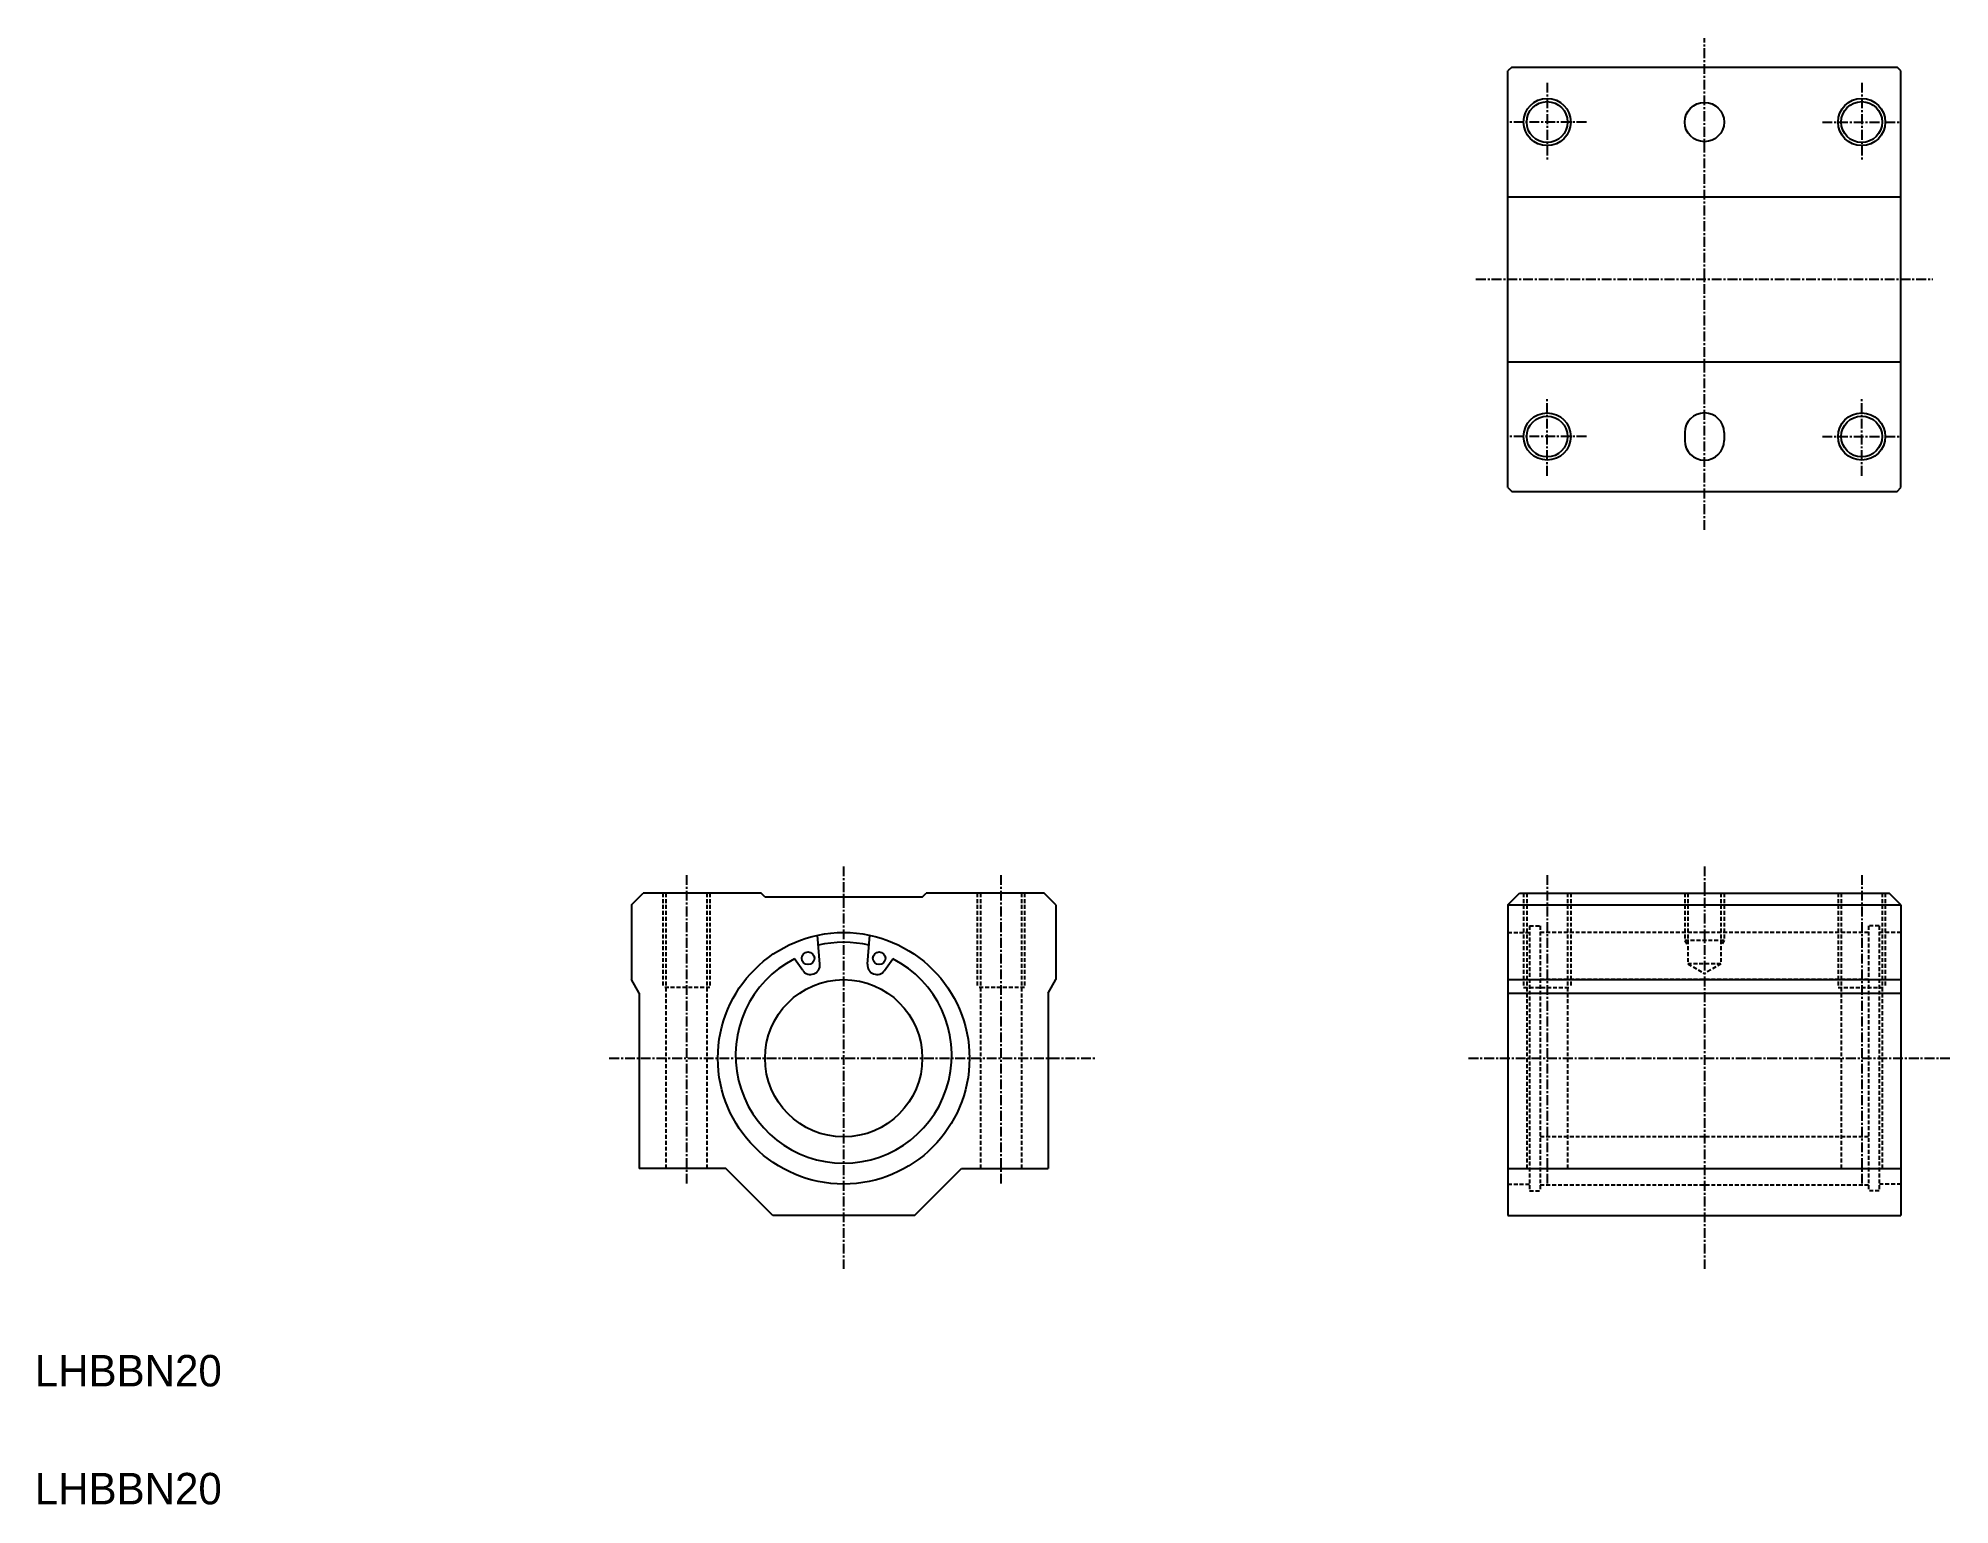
# Model space of a CAD drawing. Extents: x 10 to 254, y 10 to 196.
import ezdxf

# ---------------------------------------------------------------- set-up
doc = ezdxf.new("R2010")
doc.units = 0
doc.linetypes.add('CENTER', pattern=[2, 1.25, -0.25, 0.25, -0.25])
doc.linetypes.add('DASHED', pattern=[0.75, 0.5, -0.25])
doc.layers.get('0').update_dxf_attribs({"linetype": 'CONTINUOUS'})
doc.layers.add('CENTER', color=1, linetype='CENTER')

msp = doc.modelspace()

# ---------------------------------------------------------------- linework, layer by layer
at = {"color": 7, "linetype": 'CONTINUOUS'}
for p, q in [((197.84, 192.83), (197.34, 192.33)), ((197.34, 139.33), (197.34, 192.33)), ((197.84, 192.83), (246.84, 192.83)), ((247.34, 192.33), (246.84, 192.83)), ((247.34, 139.33), (247.34, 192.33)), ((197.34, 176.33), (247.34, 176.33)), ((197.34, 155.33), (247.34, 155.33)), ((219.84, 146.33), (219.84, 145.33)), ((224.84, 146.33), (224.84, 145.33)), ((197.34, 139.33), (197.84, 138.83)), ((197.84, 138.83), (246.84, 138.83)), ((246.84, 138.83), (247.34, 139.33)), ((85.87, 86.24), (87.37, 87.74)), ((102.37, 87.74), (87.37, 87.74)), ((94.87, 87.74), (94.87, 87.74)), ((98.62, 87.74), (98.62, 87.74)), ((102.87, 87.24), (102.37, 87.74)), ((122.87, 87.24), (123.37, 87.74)), ((138.37, 87.74), (123.37, 87.74)), ((139.87, 86.24), (138.37, 87.74)), ((197.34, 86.24), (198.84, 87.74)), ((198.84, 87.74), (245.84, 87.74)), ((247.34, 86.24), (245.84, 87.74)), ((85.87, 86.24), (85.87, 76.74)), ((122.87, 87.24), (102.87, 87.24)), ((139.87, 86.24), (139.87, 76.74)), ((197.34, 86.24), (247.34, 86.24)), ((197.34, 86.24), (197.34, 46.74)), ((247.34, 86.24), (247.34, 46.74)), ((109.85, 78.7), (109.53, 82.39)), ((115.89, 78.7), (116.21, 82.39)), ((107.67, 77.91), (106.63, 79.4)), ((118.07, 77.91), (119.11, 79.4)), ((86.87, 75.01), (85.87, 76.74)), ((138.87, 75.01), (139.87, 76.74)), ((197.34, 76.74), (247.34, 76.74)), ((86.87, 75.01), (86.87, 52.74)), ((138.87, 75.01), (138.87, 52.74)), ((197.34, 75.01), (247.34, 75.01)), ((97.87, 52.74), (86.87, 52.74)), ((103.87, 46.74), (97.87, 52.74)), ((121.87, 46.74), (127.87, 52.74)), ((127.87, 52.74), (138.87, 52.74)), ((197.34, 52.74), (247.34, 52.74)), ((121.87, 46.74), (103.87, 46.74)), ((197.34, 46.74), (247.34, 46.74))]:
    msp.add_line(p, q, dxfattribs=at)
at = {"color": 3, "linetype": 'DASHED'}
for p, q in [((89.87, 87.74), (89.87, 75.74)), ((90.27, 87.74), (90.27, 52.74)), ((95.47, 87.74), (95.47, 52.74)), ((95.87, 87.74), (95.87, 75.74)), ((129.87, 87.74), (129.87, 75.74)), ((130.27, 87.74), (130.27, 52.74)), ((135.47, 87.74), (135.47, 52.74)), ((135.87, 87.74), (135.87, 75.74)), ((199.34, 87.74), (199.34, 75.74)), ((199.74, 87.74), (199.74, 52.74)), ((204.94, 87.74), (204.94, 52.74)), ((205.34, 87.74), (205.34, 75.74)), ((219.84, 87.74), (219.84, 81.74)), ((220.24, 87.74), (220.24, 78.74)), ((224.44, 87.74), (224.44, 78.74)), ((224.84, 87.74), (224.84, 81.74)), ((239.34, 87.74), (239.34, 75.74)), ((239.74, 87.74), (239.74, 52.74)), ((244.94, 87.74), (244.94, 52.74)), ((245.34, 87.74), (245.34, 75.74)), ((197.34, 82.74), (200.11, 82.74)), ((200.11, 83.59), (200.11, 49.89)), ((200.11, 83.59), (201.46, 83.59)), ((201.46, 83.59), (201.46, 49.89)), ((243.22, 82.74), (201.46, 82.74)), ((243.22, 83.59), (243.22, 49.89)), ((244.57, 83.59), (243.22, 83.59)), ((244.57, 83.59), (244.57, 49.89)), ((247.34, 82.74), (244.57, 82.74)), ((224.84, 81.74), (219.84, 81.74)), ((219.84, 81.74), (220.19, 81.14)), ((224.84, 81.74), (224.49, 81.14)), ((220.24, 78.74), (222.34, 77.53)), ((224.44, 78.74), (220.24, 78.74)), ((224.44, 78.74), (222.34, 77.53)), ((95.87, 75.74), (89.87, 75.74)), ((135.87, 75.74), (129.87, 75.74)), ((199.34, 75.74), (205.34, 75.74)), ((243.22, 76.74), (201.46, 76.74)), ((239.34, 75.74), (245.34, 75.74)), ((243.22, 56.74), (201.46, 56.74)), ((197.34, 50.74), (200.11, 50.74)), ((200.11, 49.89), (201.46, 49.89)), ((243.22, 50.59), (201.46, 50.59)), ((244.57, 49.89), (243.22, 49.89)), ((247.34, 50.74), (244.57, 50.74))]:
    msp.add_line(p, q, dxfattribs=at)
at = {"color": 3}
for centre in [(202.34, 185.83), (242.34, 185.83), (202.34, 145.83), (242.34, 145.83)]:
    msp.add_circle(centre, 3, dxfattribs=at)
at = {"color": 7, "linetype": 'CONTINUOUS'}
for centre, radius in [((202.34, 185.83), 2.6), ((222.34, 185.83), 2.5), ((242.34, 185.83), 2.6), ((202.34, 145.83), 2.6), ((242.34, 145.83), 2.6), ((112.87, 66.74), 16), ((108.35, 79.46), 0.8), ((117.39, 79.46), 0.8), ((112.87, 66.74), 10)]:
    msp.add_circle(centre, radius, dxfattribs=at)
for centre, radius, start, end in [((222.34, 146.33), 2.5, 0, 180), ((222.34, 145.33), 2.5, 180, 0), ((112.87, 66.74), 14.75, 77.3385, 102.6615), ((112.87, 67.14), 13.75, 116.9844, 63.0157), ((108.66, 78.6), 1.2, 214.9881, 5.0214), ((117.09, 78.6), 1.2, 174.9786, 325.0119)]:
    msp.add_arc(centre, radius, start, end, dxfattribs=at)
at = {"layer": 'CENTER', "color": 1, "linetype": 'CENTER'}
for p, q in [((222.34, 133.96), (222.34, 196.49)), ((202.34, 190.83), (202.34, 180.83)), ((242.34, 190.83), (242.34, 180.83)), ((207.34, 185.83), (197.34, 185.83)), ((237.34, 185.83), (247.34, 185.83)), ((193.28, 165.83), (251.41, 165.83)), ((202.34, 140.83), (202.34, 150.83)), ((242.34, 140.83), (242.34, 150.83)), ((207.34, 145.83), (197.34, 145.83)), ((237.34, 145.83), (247.34, 145.83)), ((92.87, 90.04), (92.87, 50.58)), ((112.87, 91.14), (112.87, 39.94)), ((132.87, 90.04), (132.87, 50.58)), ((202.34, 90.04), (202.34, 50.58)), ((222.34, 91.14), (222.34, 39.94)), ((242.34, 90.04), (242.34, 50.58)), ((83.07, 66.74), (145.07, 66.74)), ((192.34, 66.74), (253.54, 66.74))]:
    msp.add_line(p, q, dxfattribs=at)

# ---------------------------------------------------------------- texts
at = {"color": 7, "linetype": 'CONTINUOUS'}
for p in [(10, 25), (10, 10)]:
    msp.add_text('LHBBN20', height=4, dxfattribs=at).set_placement(p)

doc.saveas('drawing.dxf')
